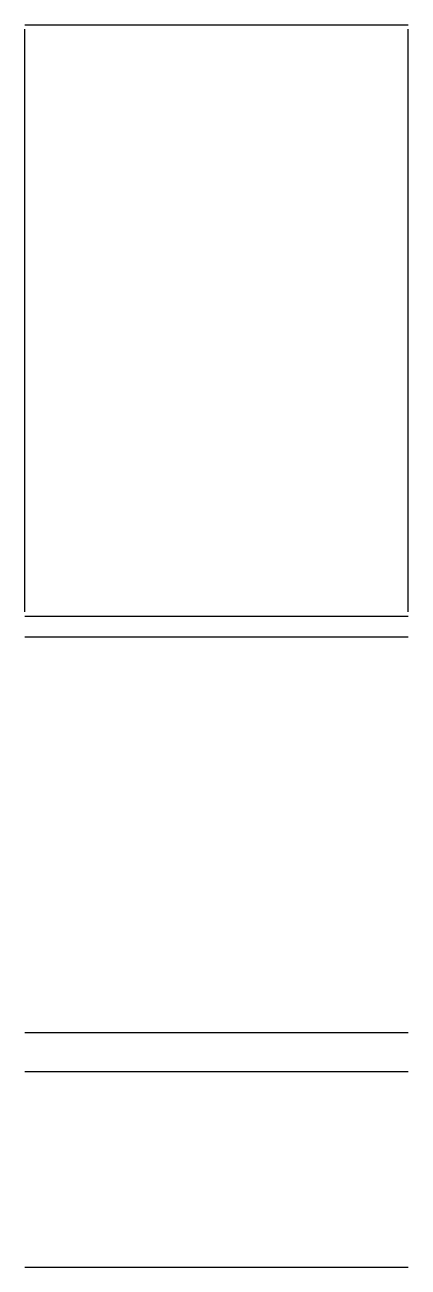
# Model space of a CAD drawing. Extents: x 21 to 109, y 18 to 304.
import ezdxf

# ---------------------------------------------------------------- set-up
doc = ezdxf.new("R2010")
doc.units = 0
doc.layers.add('RILLEN', color=5, linetype='Continuous')

msp = doc.modelspace()

# ---------------------------------------------------------------- linework, layer by layer
at = {"layer": 'RILLEN', "color": 5}
for points in [[(21.3, 303.75), (109.3, 303.75)], [(21.3, 168.75), (21.3, 302.75)], [(109.3, 168.75), (109.3, 302.75)], [(21.3, 167.75), (109.3, 167.75)], [(21.3, 163), (109.3, 163)], [(21.3, 72), (109.3, 72)], [(21.3, 63), (109.3, 63)], [(21.3, 18), (109.3, 18)]]:
    msp.add_lwpolyline(points, dxfattribs=at)

doc.saveas('drawing.dxf')
